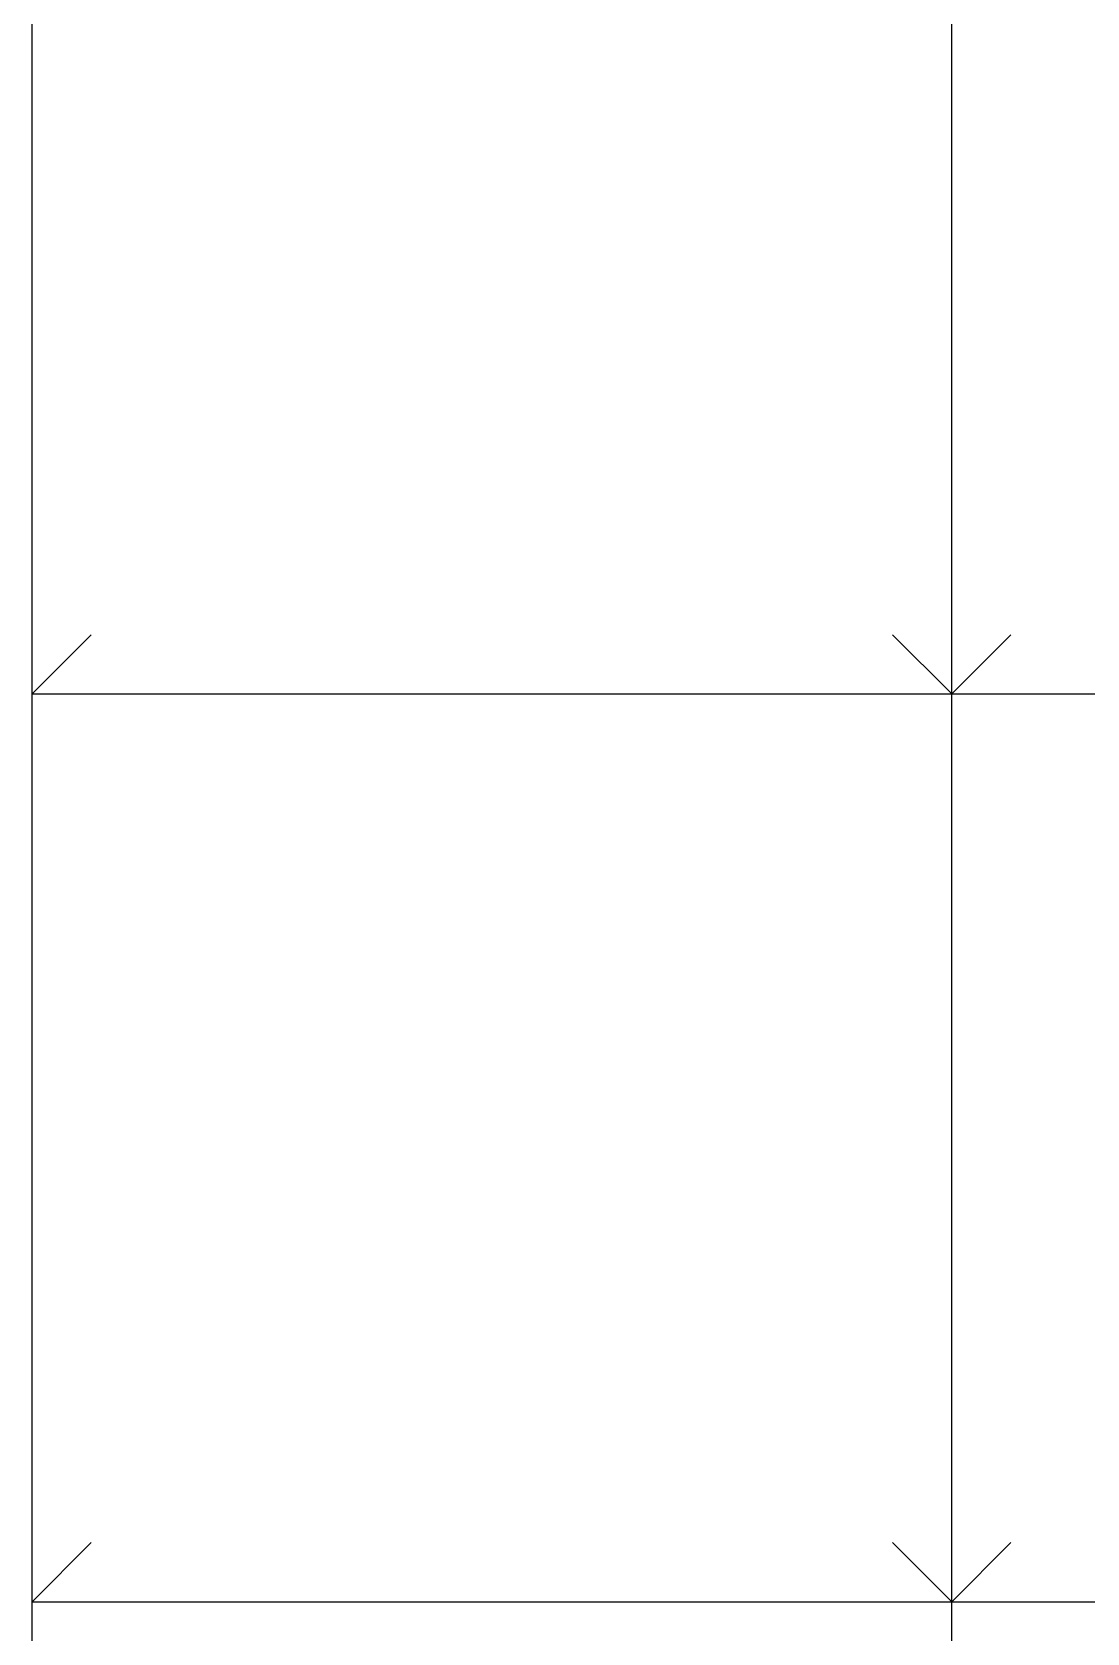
# Model space of a CAD drawing. Header units: inches. Extents: x -16404 to 14624, y -1591 to 16152.
# Drawn here: x -8262.7 to -8155.8, y 6016.3 to 6178.5 of the extents above; entities that cross this region are included whole.
import ezdxf

# ---------------------------------------------------------------- set-up
doc = ezdxf.new("R2010")
doc.units = ezdxf.units.IN
doc.header["$LTSCALE"] = 24
doc.header["$MEASUREMENT"] = 0
doc.linetypes.add('DASHED2', pattern=[0.375, 0.25, -0.125])
doc.layers.get('0').update_dxf_attribs({"linetype": 'CONTINUOUS'})
doc.layers.add('S-ANNO-GRID-NONPLOT', color=251, linetype='CONTINUOUS', plot=False)

# ---------------------------------------------------------------- blocks, each defined once
blk = doc.blocks.new('Se_24x36_DETAILS_GRID')
for p, q in [((0, 15.333), (0, 23)), ((7.767, 15.333), (7.767, 23)), ((0, 15.333), (0.5, 15.833)), ((7.767, 15.333), (8.267, 15.833)), ((0, 15.333), (7.767, 15.333)), ((0, 7.667), (0, 15.333)), ((7.767, 15.333), (15.535, 15.333)), ((7.767, 7.667), (7.767, 15.333)), ((0, 7.667), (0.5, 8.167)), ((7.767, 7.667), (8.267, 8.167)), ((0, 7.667), (7.767, 7.667)), ((0, 0), (0, 7.667)), ((7.767, 7.667), (15.535, 7.667)), ((7.767, 0), (7.767, 7.667))]:
    blk.add_line(p, q)
at = {"linetype": 'DASHED2', "ltscale": 0.5}
for p, q in [((7.767, 15.333), (7.267, 15.833)), ((7.767, 7.667), (7.267, 8.167))]:
    blk.add_line(p, q, dxfattribs=at)

msp = doc.modelspace()

# ---------------------------------------------------------------- block references
at = {"layer": 'S-ANNO-GRID-NONPLOT', "xscale": 12, "yscale": 12, "zscale": 12}
msp.add_blockref('Se_24x36_DETAILS_GRID', (-8262.69501, 5927.4655), dxfattribs=at)

doc.saveas('drawing.dxf')
